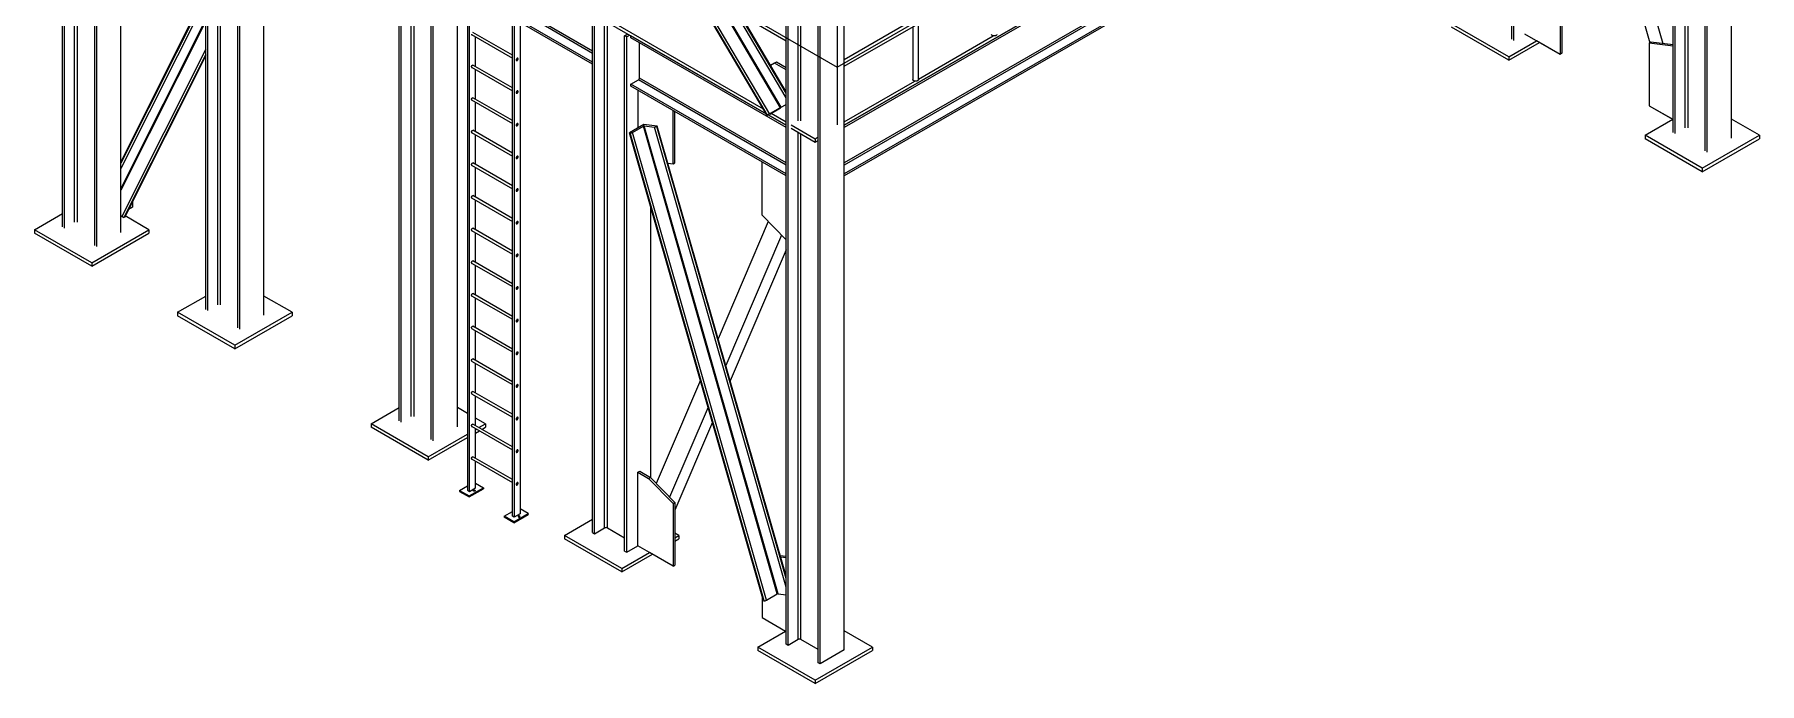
# Model space of a CAD drawing. Header units: inches. Extents: x -1490 to 2215, y -1057 to 1547.
# Drawn here: x -1372 to -860, y 918 to 1110 of the extents above; entities that cross this region are included whole.
import ezdxf

# ---------------------------------------------------------------- set-up
doc = ezdxf.new("R2010")
doc.units = ezdxf.units.IN
doc.header["$MEASUREMENT"] = 0

msp = doc.modelspace()

# ---------------------------------------------------------------- linework, layer by layer
at = {"color": 7, "linetype": 'Continuous', "lineweight": 25}
for p, q in [((-868.55, 1079.55), (-868.55, 1356.28)), ((-876.31, 1075.76), (-876.31, 1352.5)), ((-875.71, 1075.41), (-875.71, 1352.15)), ((-1363.39, 1053.24), (-1363.39, 1329.97)), ((-1362.78, 1052.89), (-1362.78, 1329.63)), ((-1353.87, 1047.75), (-1353.87, 1324.48)), ((-1353.27, 1047.4), (-1353.27, 1324.13)), ((-1263.6, 995.63), (-1263.6, 1272.37)), ((-1262.99, 995.28), (-1262.99, 1272.02)), ((-1254.08, 990.14), (-1254.08, 1266.87)), ((-1253.48, 989.79), (-1253.48, 1266.53)), ((-1359.81, 1054.61), (-1359.81, 1253.29)), ((-1154.45, 1086.28), (-1252.71, 1253.23)), ((-1154.32, 1086.36), (-1252.59, 1253.3)), ((-1153.72, 1086.71), (-1251.99, 1253.66)), ((-1150.5, 1088.57), (-1248.76, 1255.52)), ((-1150.27, 1088.71), (-1248.54, 1255.65)), ((-1148.87, 1091.52), (-1246.29, 1257.03)), ((-1148.87, 1092.89), (-1245.39, 1256.86)), ((-1148.87, 1093.3), (-1245.03, 1256.66)), ((-1358.96, 1054.61), (-1358.96, 1252.8)), ((-1346.11, 1051.53), (-1346.11, 1230.4)), ((-1320.96, 1028.75), (-1320.96, 1229.83)), ((-1320.36, 1028.4), (-1320.36, 1229.48)), ((-1317.38, 1030.12), (-1317.38, 1228.8)), ((-1316.53, 1030.12), (-1316.53, 1228.31)), ((-1131.59, 1083.37), (-876.31, 1230.74)), ((-876.31, 1230.74), (-1131.59, 1083.37)), ((-876.31, 1230.13), (-1131.59, 1082.76)), ((-1311.45, 1023.26), (-1311.45, 1224.34)), ((-1310.84, 1022.91), (-1310.84, 1223.99)), ((-877.56, 1218.89), (-1131.59, 1072.24)), ((-877.28, 1218.4), (-1131.59, 1071.59)), ((-876.31, 1216.37), (-1131.59, 1069)), ((-876.31, 1215.75), (-1131.59, 1068.39)), ((-882.25, 1082.62), (-882.25, 1212.33)), ((-881.4, 1082.62), (-881.4, 1212.82)), ((-1145.29, 1084.72), (-1145.29, 1207.51)), ((-1144.44, 1084.72), (-1144.44, 1207.51)), ((-885.83, 1081.26), (-885.83, 1210.26)), ((-885.22, 1080.91), (-885.22, 1210.61)), ((-1148.87, 929.4), (-1148.87, 1206.14)), ((-1148.27, 929.05), (-1148.27, 1205.79)), ((-1131.59, 927.7), (-1131.59, 1204.43)), ((-1139.36, 923.91), (-1139.36, 1200.64)), ((-1138.75, 923.56), (-1138.75, 1200.3)), ((-933.68, 1108.88), (-933.68, 1182.64)), ((-933.07, 1108.53), (-933.07, 1182.99)), ((-904.62, 1162.66), (-888.89, 1107.63)), ((-1303.68, 1027.04), (-1303.68, 1157.75)), ((-906.9, 1157.31), (-892.77, 1107.87)), ((-1260.02, 997), (-1260.02, 1147.53)), ((-1259.17, 997), (-1259.17, 1147.04)), ((-1225.6, 1128.68), (-1155.63, 1088.29)), ((-1225.6, 1127.66), (-1154.72, 1086.75)), ((-1320.96, 1122.77), (-1346.11, 1072.58)), ((-1320.96, 1122.31), (-1346.11, 1072.12)), ((-1320.96, 1120.76), (-1346.11, 1070.57)), ((-1246.32, 993.93), (-1246.32, 1124.64)), ((-1243.28, 1121.37), (-1243.28, 975.07)), ((-1242.75, 974.76), (-1242.75, 1121.07)), ((-919.33, 1123), (-919.33, 1104.42)), ((-919.33, 1123), (-919.33, 1104.42)), ((-918.8, 1123.3), (-918.8, 1104.73)), ((-918.8, 1123.3), (-918.8, 1104.73)), ((-1206.23, 1104.7), (-1226.84, 1116.6)), ((-1206.23, 1105.36), (-1226.62, 1117.12)), ((-1206.23, 962.52), (-1206.23, 1115.45)), ((-1205.63, 962.17), (-1205.63, 1115.1)), ((-1320.96, 1114.86), (-1346.11, 1064.66)), ((-1320.96, 1114.27), (-1346.11, 1064.08)), ((-1242.13, 1110.28), (-1230.02, 1103.29)), ((-1230.02, 1104.16), (-1241.75, 1110.93)), ((-1230.02, 967.41), (-1230.02, 1113.72)), ((-1229.49, 1113.41), (-1229.49, 967.11)), ((-1227.72, 1114.43), (-1227.72, 968.13)), ((-1206.23, 1101.5), (-1227.72, 1113.91)), ((-1206.23, 1102.11), (-1227.69, 1114.5)), ((-1202.65, 963.89), (-1202.65, 1114.42)), ((-1201.8, 963.89), (-1201.8, 1113.93)), ((-1196.72, 1109.96), (-1195.82, 1110.47)), ((-1196.12, 1109.61), (-1196.72, 1109.96)), ((-1196.72, 957.03), (-1196.72, 1109.96)), ((-1195.22, 1110.13), (-1196.12, 1109.61)), ((-1160.25, 1115.03), (-1148.87, 1108.46)), ((-1111.26, 1114.56), (-1131.59, 1102.82)), ((-1131.59, 1100.9), (-1110.43, 1113.12)), ((-1111.26, 1112.64), (-1111.26, 1096.93)), ((-1109.6, 1096.93), (-1109.6, 1113.6)), ((-934.55, 1103.72), (-951.52, 1113.52)), ((-934.55, 1102.7), (-951.52, 1112.5)), ((-926.33, 1108.47), (-929.76, 1110.44)), ((-919.33, 1104.42), (-929.76, 1110.44)), ((-1320.96, 1105.97), (-1345.83, 1056.33)), ((-1240.98, 1100.8), (-1240.98, 1109.62)), ((-1196.12, 956.68), (-1196.12, 1109.61)), ((-1194.86, 1109.31), (-1194.86, 1109.92)), ((-1154.72, 1086.75), (-1194.86, 1109.92)), ((-1148.87, 1082.76), (-1194.86, 1109.31)), ((-1192.34, 1097.33), (-1192.34, 1107.85)), ((-1109.6, 1097.09), (-1087.41, 1109.9)), ((-934.55, 1103.72), (-926.33, 1108.47)), ((-934.55, 1102.7), (-925.45, 1107.96)), ((-919.33, 1104.42), (-926.33, 1108.47)), ((-892.94, 1107.77), (-892.41, 1108.07)), ((-892.94, 1107.77), (-892.41, 1108.07)), ((-892.94, 1107.77), (-892.94, 1089.19)), ((-885.83, 1106.87), (-892.94, 1107.77)), ((-892.94, 1107.77), (-892.94, 1089.19)), ((-885.83, 1106.87), (-892.94, 1107.77)), ((-885.83, 1107.24), (-892.41, 1108.07)), ((-885.83, 1107.24), (-892.41, 1108.07)), ((-1320.96, 1104.41), (-1345.2, 1056.02)), ((-1320.96, 1104.09), (-1345.06, 1055.97)), ((-1242.13, 1100.6), (-1230.02, 1093.61)), ((-1230.02, 1094.47), (-1241.75, 1101.25)), ((-1240.98, 1091.12), (-1240.98, 1099.94)), ((-1228.87, 1102.63), (-1228.79, 1102.59)), ((-1228.42, 1103.24), (-1228.5, 1103.28)), ((-1152.27, 1101.8), (-1153.45, 1101.08)), ((-1151.74, 1102.11), (-1152.27, 1101.8)), ((-1148.87, 1099.84), (-1152.27, 1101.8)), ((-1148.87, 1100.45), (-1151.74, 1102.11)), ((-934.55, 1103.72), (-934.55, 1102.7)), ((-918.8, 1104.73), (-919.33, 1104.42)), ((-918.8, 1104.73), (-919.33, 1104.42)), ((-1194.86, 1095.55), (-1192.62, 1096.84)), ((-1194.86, 1094.94), (-1194.86, 1095.55)), ((-1148.87, 1069), (-1194.86, 1095.55)), ((-1148.87, 1068.39), (-1194.86, 1094.94)), ((-1148.87, 1071.59), (-1192.62, 1096.84)), ((-1148.87, 1072.24), (-1192.34, 1097.33)), ((-1131.59, 1084.39), (-1110.66, 1096.47)), ((-1242.13, 1090.91), (-1230.02, 1083.92)), ((-1230.02, 1084.79), (-1241.75, 1091.56)), ((-1240.98, 1081.43), (-1240.98, 1090.25)), ((-1228.87, 1092.95), (-1228.79, 1092.9)), ((-1228.42, 1093.55), (-1228.5, 1093.59)), ((-1192.8, 1093.75), (-1192.8, 1082.55)), ((-1150.27, 1088.71), (-1148.87, 1089.56)), ((-1148.87, 1089.54), (-1150.2, 1088.73)), ((-1182.37, 1071.94), (-1182.37, 1087.72)), ((-1181.84, 1072.25), (-1181.84, 1087.42)), ((-1150.2, 1088.73), (-1154.45, 1086.28)), ((-1154.45, 1086.28), (-1154.32, 1086.36)), ((-1154.18, 1086.43), (-1148.87, 1083.37)), ((-1148.87, 1083.37), (-1154.18, 1086.43)), ((-1153.72, 1086.71), (-1150.5, 1088.57)), ((-1153.3, 1086.94), (-1148.87, 1084.39)), ((-894.16, 1080.4), (-885.94, 1085.15)), ((-892.94, 1089.19), (-885.94, 1085.15)), ((-892.94, 1089.19), (-885.83, 1085.08)), ((-885.94, 1085.15), (-885.83, 1085.08)), ((-860.22, 1080.4), (-868.55, 1085.21)), ((-1242.13, 1081.23), (-1230.02, 1074.24)), ((-1230.02, 1075.1), (-1241.75, 1081.88)), ((-1240.98, 1071.74), (-1240.98, 1080.56)), ((-1228.87, 1083.26), (-1228.79, 1083.21)), ((-1228.42, 1083.86), (-1228.5, 1083.91)), ((-1191, 1083.59), (-1195.24, 1081.14)), ((-1155.54, 942.29), (-1195.24, 1081.14)), ((-1195.24, 1081.14), (-1195.08, 1081.12)), ((-1155.38, 942.27), (-1195.08, 1081.12)), ((-1194.4, 1081.28), (-1191.17, 1083.15)), ((-1154.69, 942.44), (-1194.4, 1081.28)), ((-1151.47, 944.3), (-1191.17, 1083.15)), ((-1187.06, 1083.11), (-1191, 1083.59)), ((-1151.21, 944.36), (-1190.92, 1083.21)), ((-1190.92, 1083.21), (-1187.92, 1082.85)), ((-1148.87, 946.31), (-1187.92, 1082.85)), ((-1187.23, 1083.01), (-1187.06, 1083.11)), ((-1148.87, 948.86), (-1187.23, 1083.01)), ((-1148.87, 949.58), (-1187.06, 1083.11)), ((-1147.37, 1083.52), (-1140.23, 1079.4)), ((-1147.37, 1082.5), (-1140.23, 1078.38)), ((-1145.29, 930.77), (-1145.29, 1081.3)), ((-1144.44, 930.77), (-1144.44, 1080.81)), ((-1140.23, 1079.4), (-1139.36, 1079.91)), ((-1140.23, 1079.4), (-1140.23, 1078.38)), ((-894.16, 1080.4), (-894.16, 1079.38)), ((-877.19, 1070.61), (-894.16, 1080.4)), ((-877.19, 1069.58), (-894.16, 1079.38)), ((-877.19, 1070.61), (-860.22, 1080.4)), ((-877.19, 1069.58), (-860.22, 1079.38)), ((-860.22, 1080.4), (-860.22, 1079.38)), ((-1228.42, 1074.18), (-1228.5, 1074.22)), ((-1140.23, 1078.38), (-1139.36, 1078.89)), ((-1242.13, 1071.54), (-1230.02, 1064.55)), ((-1230.02, 1065.42), (-1241.75, 1072.19)), ((-1240.98, 1062.06), (-1240.98, 1070.88)), ((-1228.87, 1073.57), (-1228.79, 1073.53)), ((-1183.92, 1072.14), (-1182.37, 1071.94)), ((-1182.37, 1071.94), (-1181.84, 1072.25)), ((-1155.99, 1056.71), (-1155.99, 1072.49)), ((-877.19, 1070.61), (-877.19, 1069.58)), ((-1228.42, 1064.49), (-1228.5, 1064.54)), ((-1342.63, 1059.07), (-1343.87, 1058.36)), ((-1342.63, 1060.83), (-1342.63, 1059.07)), ((-1242.13, 1061.86), (-1230.02, 1054.87)), ((-1230.02, 1055.73), (-1241.75, 1062.51)), ((-1240.98, 1052.37), (-1240.98, 1061.19)), ((-1228.87, 1063.89), (-1228.79, 1063.84)), ((-1188.95, 978.77), (-1188.95, 1059.14)), ((-1371.72, 1052.39), (-1363.39, 1057.2)), ((-1345.83, 1056.33), (-1346.11, 1056.49)), ((-1345.06, 1055.97), (-1345.2, 1056.02)), ((-1337.78, 1052.39), (-1344.82, 1056.46)), ((-1228.87, 1054.2), (-1228.79, 1054.16)), ((-1228.42, 1054.81), (-1228.5, 1054.85)), ((-1154.16, 1054.83), (-1169.02, 1020.03)), ((-1148.87, 1049.4), (-1155.99, 1056.71)), ((-1371.72, 1052.39), (-1371.72, 1051.37)), ((-1354.75, 1042.59), (-1371.72, 1052.39)), ((-1354.75, 1041.57), (-1371.72, 1051.37)), ((-1354.75, 1042.59), (-1337.78, 1052.39)), ((-1354.75, 1041.57), (-1337.78, 1051.37)), ((-1337.78, 1052.39), (-1337.78, 1051.37)), ((-1242.13, 1052.17), (-1230.02, 1045.18)), ((-1230.02, 1046.05), (-1241.75, 1052.82)), ((-1240.98, 1042.69), (-1240.98, 1051.51)), ((-1150.21, 1050.77), (-1166.74, 1012.05)), ((-1228.87, 1044.52), (-1228.79, 1044.47)), ((-1228.42, 1045.12), (-1228.5, 1045.17)), ((-1148.87, 1046.41), (-1165.45, 1007.57)), ((-1354.75, 1042.59), (-1354.75, 1041.57)), ((-1242.13, 1042.49), (-1230.02, 1035.49)), ((-1230.02, 1036.36), (-1241.75, 1043.13)), ((-1240.98, 1033), (-1240.98, 1041.82)), ((-1230.02, 1026.67), (-1241.75, 1033.45)), ((-1228.87, 1034.83), (-1228.79, 1034.79)), ((-1228.42, 1035.44), (-1228.5, 1035.48)), ((-1329.29, 1027.89), (-1320.96, 1032.7)), ((-1295.35, 1027.89), (-1303.68, 1032.7)), ((-1242.13, 1032.8), (-1230.02, 1025.81)), ((-1240.98, 1023.32), (-1240.98, 1032.14)), ((-1329.29, 1027.89), (-1329.29, 1026.87)), ((-1312.32, 1018.1), (-1329.29, 1027.89)), ((-1312.32, 1017.08), (-1329.29, 1026.87)), ((-1312.32, 1018.1), (-1295.35, 1027.89)), ((-1312.32, 1017.08), (-1295.35, 1026.87)), ((-1295.35, 1027.89), (-1295.35, 1026.87)), ((-1242.13, 1023.11), (-1230.02, 1016.12)), ((-1230.02, 1016.99), (-1241.75, 1023.76)), ((-1228.87, 1025.15), (-1228.79, 1025.1)), ((-1228.42, 1025.75), (-1228.5, 1025.8)), ((-1312.32, 1018.1), (-1312.32, 1017.08)), ((-1240.98, 1013.63), (-1240.98, 1022.45)), ((-1242.13, 1013.43), (-1230.02, 1006.44)), ((-1230.02, 1007.3), (-1241.75, 1014.08)), ((-1228.87, 1015.46), (-1228.79, 1015.42)), ((-1228.42, 1016.06), (-1228.5, 1016.11)), ((-1240.98, 1003.95), (-1240.98, 1012.76)), ((-1174.26, 1007.75), (-1187.34, 977.11)), ((-1242.13, 1003.74), (-1230.02, 996.75)), ((-1230.02, 997.62), (-1241.75, 1004.39)), ((-1240.98, 994.26), (-1240.98, 1003.08)), ((-1228.87, 1005.77), (-1228.79, 1005.73)), ((-1228.42, 1006.38), (-1228.5, 1006.42)), ((-1271.93, 994.78), (-1263.6, 999.59)), ((-1243.28, 997.83), (-1246.32, 999.59)), ((-1171.98, 999.77), (-1183.39, 973.04)), ((-1271.93, 994.78), (-1271.93, 993.76)), ((-1254.96, 984.98), (-1271.93, 994.78)), ((-1254.96, 983.96), (-1271.93, 993.76)), ((-1242.13, 994.06), (-1230.02, 987.07)), ((-1230.02, 987.93), (-1241.75, 994.71)), ((-1237.99, 994.78), (-1240.98, 996.51)), ((-1240.98, 984.57), (-1240.98, 993.39)), ((-1240.98, 993.05), (-1240.68, 993.22)), ((-1240.98, 992.03), (-1239.8, 992.71)), ((-1239.93, 993.66), (-1237.99, 994.78)), ((-1239.05, 993.15), (-1237.99, 993.76)), ((-1237.99, 994.78), (-1237.99, 993.76)), ((-1228.87, 996.09), (-1228.79, 996.04)), ((-1228.42, 996.69), (-1228.5, 996.74)), ((-1170.69, 995.29), (-1181.84, 969.18)), ((-1254.96, 984.98), (-1243.28, 991.73)), ((-1254.96, 983.96), (-1243.28, 990.7)), ((-1254.96, 984.98), (-1254.96, 983.96)), ((-1242.13, 984.37), (-1230.02, 977.38)), ((-1230.02, 978.25), (-1241.75, 985.02)), ((-1240.98, 975.78), (-1240.98, 983.71)), ((-1228.87, 986.4), (-1228.79, 986.36)), ((-1228.42, 987.01), (-1228.5, 987.05)), ((-1240.98, 977.21), (-1238.59, 975.83)), ((-1228.42, 977.32), (-1228.5, 977.37)), ((-1192.8, 980.43), (-1192.27, 980.74)), ((-1192.8, 958.59), (-1192.8, 980.43)), ((-1192.8, 980.43), (-1189.62, 978.6)), ((-1192.27, 980.74), (-1189.09, 978.9)), ((-1189.62, 978.6), (-1189.09, 978.9)), ((-1189.62, 978.6), (-1182.37, 971.15)), ((-1189.09, 978.9), (-1181.84, 971.45)), ((-1245.66, 975.02), (-1243.28, 976.39)), ((-1245.66, 975.02), (-1245.66, 974.71)), ((-1245.66, 975.02), (-1242.84, 973.38)), ((-1245.66, 974.71), (-1242.84, 973.08)), ((-1243.28, 975.07), (-1242.75, 974.76)), ((-1242.84, 973.38), (-1238.59, 975.83)), ((-1242.84, 973.08), (-1238.59, 975.53)), ((-1242.84, 973.38), (-1242.84, 973.08)), ((-1242.75, 974.76), (-1240.98, 975.78)), ((-1238.59, 975.83), (-1238.59, 975.53)), ((-1228.87, 976.72), (-1228.79, 976.67)), ((-1232.41, 967.36), (-1230.02, 968.74)), ((-1229.58, 965.73), (-1232.41, 967.36)), ((-1232.41, 967.36), (-1232.41, 967.06)), ((-1229.58, 965.42), (-1232.41, 967.06)), ((-1229.49, 967.11), (-1230.02, 967.41)), ((-1229.58, 965.73), (-1225.33, 968.18)), ((-1229.58, 965.42), (-1225.33, 967.87)), ((-1227.72, 968.13), (-1229.49, 967.11)), ((-1225.33, 968.18), (-1227.72, 969.56)), ((-1225.33, 968.18), (-1225.33, 967.87)), ((-1182.37, 971.15), (-1181.84, 971.45)), ((-1182.37, 971.15), (-1182.37, 952.57)), ((-1181.84, 971.45), (-1181.84, 952.88)), ((-1229.58, 965.73), (-1229.58, 965.42)), ((-1214.56, 961.67), (-1206.23, 966.47)), ((-1214.56, 961.67), (-1214.56, 960.64)), ((-1197.59, 951.87), (-1214.56, 961.67)), ((-1206.23, 962.52), (-1205.63, 962.17)), ((-1205.63, 962.17), (-1202.65, 963.89)), ((-1201.8, 963.89), (-1196.72, 960.95)), ((-1180.62, 961.67), (-1181.84, 962.37)), ((-1181.84, 960.96), (-1180.62, 961.67)), ((-1180.62, 961.67), (-1180.62, 960.64)), ((-1197.59, 950.85), (-1214.56, 960.64)), ((-1197.59, 951.87), (-1189.37, 956.61)), ((-1196.72, 957.03), (-1196.12, 956.68)), ((-1196.12, 956.68), (-1192.8, 958.59)), ((-1189.37, 956.61), (-1192.8, 958.59)), ((-1182.37, 952.57), (-1189.37, 956.61)), ((-1181.84, 959.94), (-1180.62, 960.64)), ((-1197.59, 950.85), (-1188.49, 956.1)), ((-1197.59, 951.87), (-1197.59, 950.85)), ((-1182.37, 952.57), (-1181.84, 952.88)), ((-1148.87, 955.39), (-1150.6, 955.61)), ((-1148.87, 955.01), (-1150.49, 955.22)), ((-1155.99, 943.85), (-1155.99, 937.34)), ((-1155.54, 942.29), (-1155.38, 942.27)), ((-1154.69, 942.44), (-1151.47, 944.3)), ((-1151.21, 944.36), (-1148.87, 944.08)), ((-1155.99, 937.34), (-1148.98, 933.3)), ((-1157.2, 928.55), (-1148.98, 933.3)), ((-1148.98, 933.3), (-1148.87, 933.23)), ((-1123.26, 928.55), (-1131.59, 933.36)), ((-1157.2, 928.55), (-1157.2, 927.53)), ((-1140.23, 918.75), (-1157.2, 928.55)), ((-1140.23, 917.73), (-1157.2, 927.53)), ((-1148.27, 929.05), (-1148.87, 929.4)), ((-1145.29, 930.77), (-1148.27, 929.05)), ((-1139.36, 927.84), (-1144.44, 930.77)), ((-1140.23, 918.75), (-1123.26, 928.55)), ((-1140.23, 917.73), (-1123.26, 927.53)), ((-1131.59, 927.7), (-1138.75, 923.56)), ((-1123.26, 928.55), (-1123.26, 927.53)), ((-1138.75, 923.56), (-1139.36, 923.91)), ((-1140.23, 918.75), (-1140.23, 917.73))]:
    msp.add_line(p, q, dxfattribs=at)
at = {"color": 7, "linetype": 'Continuous'}
for p, q in [((-1133.68, 1100.65), (-877.8, 1248.37)), ((-1213.39, 1146.67), (-1133.68, 1100.65)), ((-1133.68, 1117.8), (-1133.68, 1083.51))]:
    msp.add_line(p, q, dxfattribs=at)
at = {"color": 7, "linetype": 'Continuous', "lineweight": 25, "flags": 128}
for points in [[(-1086.34, 1110.36), (-1086.35, 1110.29), (-1086.37, 1110.23), (-1086.41, 1110.17), (-1086.45, 1110.12), (-1086.51, 1110.07), (-1086.59, 1110.02), (-1086.67, 1109.98), (-1086.76, 1109.94), (-1086.85, 1109.91), (-1086.96, 1109.89), (-1087.06, 1109.88), (-1087.17, 1109.88), (-1087.28, 1109.88), (-1087.39, 1109.89), (-1087.49, 1109.91), (-1087.59, 1109.94), (-1087.68, 1109.98), (-1087.76, 1110.02), (-1087.83, 1110.07), (-1087.89, 1110.12), (-1087.94, 1110.17), (-1087.97, 1110.23), (-1088, 1110.29), (-1088, 1110.36)], [(-1242.15, 1100.71), (-1242.15, 1100.78), (-1242.13, 1100.84), (-1242.11, 1100.91), (-1242.08, 1100.98), (-1242.04, 1101.04), (-1241.99, 1101.1), (-1241.94, 1101.15), (-1241.89, 1101.19), (-1241.84, 1101.22), (-1241.78, 1101.24), (-1241.74, 1101.25), (-1241.69, 1101.24), (-1241.65, 1101.22), (-1241.62, 1101.19), (-1241.6, 1101.16)], [(-1228.32, 1103.08), (-1228.32, 1103.13), (-1228.34, 1103.19), (-1228.36, 1103.23), (-1228.39, 1103.26), (-1228.43, 1103.28), (-1228.48, 1103.28), (-1228.53, 1103.28), (-1228.58, 1103.26), (-1228.63, 1103.23), (-1228.68, 1103.18), (-1228.73, 1103.13), (-1228.78, 1103.08), (-1228.82, 1103.01), (-1228.85, 1102.94), (-1228.87, 1102.88), (-1228.89, 1102.81), (-1228.89, 1102.74), (-1228.89, 1102.69), (-1228.87, 1102.64), (-1228.85, 1102.6), (-1228.82, 1102.56), (-1228.78, 1102.55), (-1228.73, 1102.54), (-1228.68, 1102.55), (-1228.63, 1102.57), (-1228.58, 1102.6), (-1228.53, 1102.64), (-1228.48, 1102.69), (-1228.43, 1102.75), (-1228.39, 1102.81), (-1228.36, 1102.88), (-1228.34, 1102.95), (-1228.32, 1103.01), (-1228.32, 1103.08)], [(-1228.34, 1103.06), (-1228.35, 1103.12), (-1228.36, 1103.17), (-1228.38, 1103.21), (-1228.42, 1103.24), (-1228.46, 1103.25), (-1228.5, 1103.25), (-1228.55, 1103.24), (-1228.61, 1103.22), (-1228.66, 1103.18), (-1228.71, 1103.13), (-1228.75, 1103.08), (-1228.79, 1103.02), (-1228.83, 1102.95), (-1228.85, 1102.89), (-1228.87, 1102.82), (-1228.87, 1102.76), (-1228.87, 1102.7), (-1228.85, 1102.65), (-1228.83, 1102.61), (-1228.79, 1102.59), (-1228.75, 1102.57), (-1228.71, 1102.57), (-1228.66, 1102.58), (-1228.61, 1102.6), (-1228.55, 1102.64), (-1228.5, 1102.69), (-1228.46, 1102.74), (-1228.42, 1102.8), (-1228.38, 1102.87), (-1228.36, 1102.93), (-1228.35, 1103), (-1228.34, 1103.06)], [(-1109.6, 1096.93), (-1109.6, 1096.87), (-1109.63, 1096.81), (-1109.66, 1096.75), (-1109.71, 1096.69), (-1109.77, 1096.64), (-1109.84, 1096.59), (-1109.92, 1096.55), (-1110.01, 1096.52), (-1110.11, 1096.49), (-1110.21, 1096.47), (-1110.32, 1096.46), (-1110.43, 1096.45), (-1110.54, 1096.46), (-1110.64, 1096.47), (-1110.75, 1096.49), (-1110.84, 1096.52), (-1110.93, 1096.55), (-1111.01, 1096.59), (-1111.09, 1096.64), (-1111.15, 1096.69), (-1111.19, 1096.75), (-1111.23, 1096.81), (-1111.25, 1096.87), (-1111.26, 1096.93)], [(-1242.15, 1091.03), (-1242.15, 1091.09), (-1242.13, 1091.16), (-1242.11, 1091.23), (-1242.08, 1091.29), (-1242.04, 1091.36), (-1241.99, 1091.42), (-1241.94, 1091.47), (-1241.89, 1091.51), (-1241.84, 1091.54), (-1241.78, 1091.56), (-1241.74, 1091.56), (-1241.69, 1091.56), (-1241.65, 1091.54), (-1241.62, 1091.51), (-1241.6, 1091.47)], [(-1228.32, 1093.39), (-1228.32, 1093.45), (-1228.34, 1093.5), (-1228.36, 1093.54), (-1228.39, 1093.57), (-1228.43, 1093.59), (-1228.48, 1093.6), (-1228.53, 1093.59), (-1228.58, 1093.57), (-1228.63, 1093.54), (-1228.68, 1093.5), (-1228.73, 1093.45), (-1228.78, 1093.39), (-1228.82, 1093.33), (-1228.85, 1093.26), (-1228.87, 1093.19), (-1228.89, 1093.12), (-1228.89, 1093.06), (-1228.89, 1093), (-1228.87, 1092.95), (-1228.85, 1092.91), (-1228.82, 1092.88), (-1228.78, 1092.86), (-1228.73, 1092.85), (-1228.68, 1092.86), (-1228.63, 1092.88), (-1228.58, 1092.91), (-1228.53, 1092.95), (-1228.48, 1093), (-1228.43, 1093.06), (-1228.39, 1093.12), (-1228.36, 1093.19), (-1228.34, 1093.26), (-1228.32, 1093.33), (-1228.32, 1093.39)], [(-1228.34, 1093.38), (-1228.35, 1093.43), (-1228.36, 1093.48), (-1228.38, 1093.52), (-1228.42, 1093.55), (-1228.46, 1093.56), (-1228.5, 1093.57), (-1228.55, 1093.56), (-1228.61, 1093.53), (-1228.66, 1093.5), (-1228.71, 1093.45), (-1228.75, 1093.39), (-1228.79, 1093.33), (-1228.83, 1093.27), (-1228.85, 1093.2), (-1228.87, 1093.13), (-1228.87, 1093.07), (-1228.87, 1093.02), (-1228.85, 1092.97), (-1228.83, 1092.93), (-1228.79, 1092.9), (-1228.75, 1092.89), (-1228.71, 1092.88), (-1228.66, 1092.89), (-1228.61, 1092.92), (-1228.55, 1092.95), (-1228.5, 1093), (-1228.46, 1093.06), (-1228.42, 1093.12), (-1228.38, 1093.18), (-1228.36, 1093.25), (-1228.35, 1093.32), (-1228.34, 1093.38)], [(-1242.15, 1081.34), (-1242.15, 1081.41), (-1242.13, 1081.47), (-1242.11, 1081.54), (-1242.08, 1081.61), (-1242.04, 1081.67), (-1241.99, 1081.73), (-1241.94, 1081.78), (-1241.89, 1081.82), (-1241.84, 1081.85), (-1241.78, 1081.87), (-1241.74, 1081.88), (-1241.69, 1081.87), (-1241.65, 1081.85), (-1241.62, 1081.82), (-1241.6, 1081.79)], [(-1228.32, 1083.71), (-1228.32, 1083.76), (-1228.34, 1083.81), (-1228.36, 1083.85), (-1228.39, 1083.89), (-1228.43, 1083.9), (-1228.48, 1083.91), (-1228.53, 1083.9), (-1228.58, 1083.88), (-1228.63, 1083.85), (-1228.68, 1083.81), (-1228.73, 1083.76), (-1228.78, 1083.7), (-1228.82, 1083.64), (-1228.85, 1083.57), (-1228.87, 1083.5), (-1228.89, 1083.44), (-1228.89, 1083.37), (-1228.89, 1083.32), (-1228.87, 1083.26), (-1228.85, 1083.22), (-1228.82, 1083.19), (-1228.78, 1083.17), (-1228.73, 1083.17), (-1228.68, 1083.17), (-1228.63, 1083.19), (-1228.58, 1083.22), (-1228.53, 1083.27), (-1228.48, 1083.32), (-1228.43, 1083.37), (-1228.39, 1083.44), (-1228.36, 1083.51), (-1228.34, 1083.57), (-1228.32, 1083.64), (-1228.32, 1083.71)], [(-1228.34, 1083.69), (-1228.35, 1083.75), (-1228.36, 1083.8), (-1228.38, 1083.84), (-1228.42, 1083.86), (-1228.46, 1083.88), (-1228.5, 1083.88), (-1228.55, 1083.87), (-1228.61, 1083.85), (-1228.66, 1083.81), (-1228.71, 1083.76), (-1228.75, 1083.71), (-1228.79, 1083.65), (-1228.83, 1083.58), (-1228.85, 1083.52), (-1228.87, 1083.45), (-1228.87, 1083.39), (-1228.87, 1083.33), (-1228.85, 1083.28), (-1228.83, 1083.24), (-1228.79, 1083.21), (-1228.75, 1083.2), (-1228.71, 1083.2), (-1228.66, 1083.21), (-1228.61, 1083.23), (-1228.55, 1083.27), (-1228.5, 1083.32), (-1228.46, 1083.37), (-1228.42, 1083.43), (-1228.38, 1083.5), (-1228.36, 1083.56), (-1228.35, 1083.63), (-1228.34, 1083.69)], [(-1228.32, 1074.02), (-1228.32, 1074.08), (-1228.34, 1074.13), (-1228.36, 1074.17), (-1228.39, 1074.2), (-1228.43, 1074.22), (-1228.48, 1074.22), (-1228.53, 1074.22), (-1228.58, 1074.2), (-1228.63, 1074.17), (-1228.68, 1074.13), (-1228.73, 1074.08), (-1228.78, 1074.02), (-1228.82, 1073.95), (-1228.85, 1073.89), (-1228.87, 1073.82), (-1228.89, 1073.75), (-1228.89, 1073.69), (-1228.89, 1073.63), (-1228.87, 1073.58), (-1228.85, 1073.54), (-1228.82, 1073.51), (-1228.78, 1073.49), (-1228.73, 1073.48), (-1228.68, 1073.49), (-1228.63, 1073.51), (-1228.58, 1073.54), (-1228.53, 1073.58), (-1228.48, 1073.63), (-1228.43, 1073.69), (-1228.39, 1073.75), (-1228.36, 1073.82), (-1228.34, 1073.89), (-1228.32, 1073.96), (-1228.32, 1074.02)], [(-1228.34, 1074.01), (-1228.35, 1074.06), (-1228.36, 1074.11), (-1228.38, 1074.15), (-1228.42, 1074.18), (-1228.46, 1074.19), (-1228.5, 1074.2), (-1228.55, 1074.18), (-1228.61, 1074.16), (-1228.66, 1074.12), (-1228.71, 1074.08), (-1228.75, 1074.02), (-1228.79, 1073.96), (-1228.83, 1073.9), (-1228.85, 1073.83), (-1228.87, 1073.76), (-1228.87, 1073.7), (-1228.87, 1073.64), (-1228.85, 1073.6), (-1228.83, 1073.56), (-1228.79, 1073.53), (-1228.75, 1073.51), (-1228.71, 1073.51), (-1228.66, 1073.52), (-1228.61, 1073.55), (-1228.55, 1073.58), (-1228.5, 1073.63), (-1228.46, 1073.68), (-1228.42, 1073.75), (-1228.38, 1073.81), (-1228.36, 1073.88), (-1228.35, 1073.94), (-1228.34, 1074.01)], [(-1242.15, 1071.66), (-1242.15, 1071.72), (-1242.13, 1071.79), (-1242.11, 1071.86), (-1242.08, 1071.92), (-1242.04, 1071.99), (-1241.99, 1072.04), (-1241.94, 1072.1), (-1241.89, 1072.14), (-1241.84, 1072.17), (-1241.78, 1072.19), (-1241.74, 1072.19), (-1241.69, 1072.19), (-1241.65, 1072.17), (-1241.62, 1072.14), (-1241.6, 1072.1)], [(-1228.32, 1064.33), (-1228.32, 1064.39), (-1228.34, 1064.44), (-1228.36, 1064.48), (-1228.39, 1064.51), (-1228.43, 1064.53), (-1228.48, 1064.54), (-1228.53, 1064.53), (-1228.58, 1064.51), (-1228.63, 1064.48), (-1228.68, 1064.44), (-1228.73, 1064.39), (-1228.78, 1064.33), (-1228.82, 1064.27), (-1228.85, 1064.2), (-1228.87, 1064.13), (-1228.89, 1064.07), (-1228.89, 1064), (-1228.89, 1063.94), (-1228.87, 1063.89), (-1228.85, 1063.85), (-1228.82, 1063.82), (-1228.78, 1063.8), (-1228.73, 1063.8), (-1228.68, 1063.8), (-1228.63, 1063.82), (-1228.58, 1063.85), (-1228.53, 1063.89), (-1228.48, 1063.95), (-1228.43, 1064), (-1228.39, 1064.07), (-1228.36, 1064.13), (-1228.34, 1064.2), (-1228.32, 1064.27), (-1228.32, 1064.33)], [(-1228.34, 1064.32), (-1228.35, 1064.38), (-1228.36, 1064.43), (-1228.38, 1064.47), (-1228.42, 1064.49), (-1228.46, 1064.51), (-1228.5, 1064.51), (-1228.55, 1064.5), (-1228.61, 1064.47), (-1228.66, 1064.44), (-1228.71, 1064.39), (-1228.75, 1064.34), (-1228.79, 1064.28), (-1228.83, 1064.21), (-1228.85, 1064.14), (-1228.87, 1064.08), (-1228.87, 1064.01), (-1228.87, 1063.96), (-1228.85, 1063.91), (-1228.83, 1063.87), (-1228.79, 1063.84), (-1228.75, 1063.83), (-1228.71, 1063.83), (-1228.66, 1063.84), (-1228.61, 1063.86), (-1228.55, 1063.9), (-1228.5, 1063.94), (-1228.46, 1064), (-1228.42, 1064.06), (-1228.38, 1064.13), (-1228.36, 1064.19), (-1228.35, 1064.26), (-1228.34, 1064.32)], [(-1242.15, 1061.97), (-1242.15, 1062.03), (-1242.13, 1062.1), (-1242.11, 1062.17), (-1242.08, 1062.24), (-1242.04, 1062.3), (-1241.99, 1062.36), (-1241.94, 1062.41), (-1241.89, 1062.45), (-1241.84, 1062.48), (-1241.78, 1062.5), (-1241.74, 1062.51), (-1241.69, 1062.5), (-1241.65, 1062.48), (-1241.62, 1062.45), (-1241.6, 1062.42)], [(-1228.32, 1054.65), (-1228.32, 1054.71), (-1228.34, 1054.76), (-1228.36, 1054.8), (-1228.39, 1054.83), (-1228.43, 1054.85), (-1228.48, 1054.85), (-1228.53, 1054.85), (-1228.58, 1054.83), (-1228.63, 1054.8), (-1228.68, 1054.76), (-1228.73, 1054.71), (-1228.78, 1054.65), (-1228.82, 1054.58), (-1228.85, 1054.52), (-1228.87, 1054.45), (-1228.89, 1054.38), (-1228.89, 1054.32), (-1228.89, 1054.26), (-1228.87, 1054.21), (-1228.85, 1054.17), (-1228.82, 1054.14), (-1228.78, 1054.12), (-1228.73, 1054.11), (-1228.68, 1054.12), (-1228.63, 1054.14), (-1228.58, 1054.17), (-1228.53, 1054.21), (-1228.48, 1054.26), (-1228.43, 1054.32), (-1228.39, 1054.38), (-1228.36, 1054.45), (-1228.34, 1054.52), (-1228.32, 1054.58), (-1228.32, 1054.65)], [(-1228.34, 1054.64), (-1228.35, 1054.69), (-1228.36, 1054.74), (-1228.38, 1054.78), (-1228.42, 1054.81), (-1228.46, 1054.82), (-1228.5, 1054.82), (-1228.55, 1054.81), (-1228.61, 1054.79), (-1228.66, 1054.75), (-1228.71, 1054.71), (-1228.75, 1054.65), (-1228.79, 1054.59), (-1228.83, 1054.53), (-1228.85, 1054.46), (-1228.87, 1054.39), (-1228.87, 1054.33), (-1228.87, 1054.27), (-1228.85, 1054.22), (-1228.83, 1054.18), (-1228.79, 1054.16), (-1228.75, 1054.14), (-1228.71, 1054.14), (-1228.66, 1054.15), (-1228.61, 1054.18), (-1228.55, 1054.21), (-1228.5, 1054.26), (-1228.46, 1054.31), (-1228.42, 1054.37), (-1228.38, 1054.44), (-1228.36, 1054.51), (-1228.35, 1054.57), (-1228.34, 1054.64)], [(-1242.15, 1052.28), (-1242.15, 1052.35), (-1242.13, 1052.42), (-1242.11, 1052.48), (-1242.08, 1052.55), (-1242.04, 1052.62), (-1241.99, 1052.67), (-1241.94, 1052.72), (-1241.89, 1052.77), (-1241.84, 1052.8), (-1241.78, 1052.82), (-1241.74, 1052.82), (-1241.69, 1052.82), (-1241.65, 1052.8), (-1241.62, 1052.77), (-1241.6, 1052.73)], [(-1228.32, 1044.96), (-1228.32, 1045.02), (-1228.34, 1045.07), (-1228.36, 1045.11), (-1228.39, 1045.14), (-1228.43, 1045.16), (-1228.48, 1045.17), (-1228.53, 1045.16), (-1228.58, 1045.14), (-1228.63, 1045.11), (-1228.68, 1045.07), (-1228.73, 1045.02), (-1228.78, 1044.96), (-1228.82, 1044.9), (-1228.85, 1044.83), (-1228.87, 1044.76), (-1228.89, 1044.69), (-1228.89, 1044.63), (-1228.89, 1044.57), (-1228.87, 1044.52), (-1228.85, 1044.48), (-1228.82, 1044.45), (-1228.78, 1044.43), (-1228.73, 1044.43), (-1228.68, 1044.43), (-1228.63, 1044.45), (-1228.58, 1044.48), (-1228.53, 1044.52), (-1228.48, 1044.57), (-1228.43, 1044.63), (-1228.39, 1044.7), (-1228.36, 1044.76), (-1228.34, 1044.83), (-1228.32, 1044.9), (-1228.32, 1044.96)], [(-1228.34, 1044.95), (-1228.35, 1045.01), (-1228.36, 1045.06), (-1228.38, 1045.09), (-1228.42, 1045.12), (-1228.46, 1045.14), (-1228.5, 1045.14), (-1228.55, 1045.13), (-1228.61, 1045.1), (-1228.66, 1045.07), (-1228.71, 1045.02), (-1228.75, 1044.97), (-1228.79, 1044.91), (-1228.83, 1044.84), (-1228.85, 1044.77), (-1228.87, 1044.71), (-1228.87, 1044.64), (-1228.87, 1044.59), (-1228.85, 1044.54), (-1228.83, 1044.5), (-1228.79, 1044.47), (-1228.75, 1044.46), (-1228.71, 1044.46), (-1228.66, 1044.47), (-1228.61, 1044.49), (-1228.55, 1044.53), (-1228.5, 1044.57), (-1228.46, 1044.63), (-1228.42, 1044.69), (-1228.38, 1044.75), (-1228.36, 1044.82), (-1228.35, 1044.89), (-1228.34, 1044.95)], [(-1242.15, 1042.6), (-1242.15, 1042.66), (-1242.13, 1042.73), (-1242.11, 1042.8), (-1242.08, 1042.87), (-1242.04, 1042.93), (-1241.99, 1042.99), (-1241.94, 1043.04), (-1241.89, 1043.08), (-1241.84, 1043.11), (-1241.78, 1043.13), (-1241.74, 1043.14), (-1241.69, 1043.13), (-1241.65, 1043.11), (-1241.62, 1043.08), (-1241.6, 1043.04)], [(-1242.15, 1032.91), (-1242.15, 1032.98), (-1242.13, 1033.04), (-1242.11, 1033.11), (-1242.08, 1033.18), (-1242.04, 1033.24), (-1241.99, 1033.3), (-1241.94, 1033.35), (-1241.89, 1033.39), (-1241.84, 1033.42), (-1241.78, 1033.44), (-1241.74, 1033.45), (-1241.69, 1033.44), (-1241.65, 1033.43), (-1241.62, 1033.39), (-1241.6, 1033.36)], [(-1228.32, 1035.28), (-1228.32, 1035.34), (-1228.34, 1035.39), (-1228.36, 1035.43), (-1228.39, 1035.46), (-1228.43, 1035.48), (-1228.48, 1035.48), (-1228.53, 1035.48), (-1228.58, 1035.46), (-1228.63, 1035.43), (-1228.68, 1035.38), (-1228.73, 1035.33), (-1228.78, 1035.28), (-1228.82, 1035.21), (-1228.85, 1035.14), (-1228.87, 1035.08), (-1228.89, 1035.01), (-1228.89, 1034.95), (-1228.89, 1034.89), (-1228.87, 1034.84), (-1228.85, 1034.8), (-1228.82, 1034.77), (-1228.78, 1034.75), (-1228.73, 1034.74), (-1228.68, 1034.75), (-1228.63, 1034.77), (-1228.58, 1034.8), (-1228.53, 1034.84), (-1228.48, 1034.89), (-1228.43, 1034.95), (-1228.39, 1035.01), (-1228.36, 1035.08), (-1228.34, 1035.15), (-1228.32, 1035.21), (-1228.32, 1035.28)], [(-1228.34, 1035.26), (-1228.35, 1035.32), (-1228.36, 1035.37), (-1228.38, 1035.41), (-1228.42, 1035.44), (-1228.46, 1035.45), (-1228.5, 1035.45), (-1228.55, 1035.44), (-1228.61, 1035.42), (-1228.66, 1035.38), (-1228.71, 1035.34), (-1228.75, 1035.28), (-1228.79, 1035.22), (-1228.83, 1035.15), (-1228.85, 1035.09), (-1228.87, 1035.02), (-1228.87, 1034.96), (-1228.87, 1034.9), (-1228.85, 1034.85), (-1228.83, 1034.81), (-1228.79, 1034.79), (-1228.75, 1034.77), (-1228.71, 1034.77), (-1228.66, 1034.78), (-1228.61, 1034.8), (-1228.55, 1034.84), (-1228.5, 1034.89), (-1228.46, 1034.94), (-1228.42, 1035), (-1228.38, 1035.07), (-1228.36, 1035.14), (-1228.35, 1035.2), (-1228.34, 1035.26)], [(-1242.15, 1023.23), (-1242.15, 1023.29), (-1242.13, 1023.36), (-1242.11, 1023.43), (-1242.08, 1023.49), (-1242.04, 1023.56), (-1241.99, 1023.62), (-1241.94, 1023.67), (-1241.89, 1023.71), (-1241.84, 1023.74), (-1241.78, 1023.76), (-1241.74, 1023.76), (-1241.69, 1023.76), (-1241.65, 1023.74), (-1241.62, 1023.71), (-1241.6, 1023.67)], [(-1228.32, 1025.59), (-1228.32, 1025.65), (-1228.34, 1025.7), (-1228.36, 1025.74), (-1228.39, 1025.77), (-1228.43, 1025.79), (-1228.48, 1025.8), (-1228.53, 1025.79), (-1228.58, 1025.77), (-1228.63, 1025.74), (-1228.68, 1025.7), (-1228.73, 1025.65), (-1228.78, 1025.59), (-1228.82, 1025.53), (-1228.85, 1025.46), (-1228.87, 1025.39), (-1228.89, 1025.32), (-1228.89, 1025.26), (-1228.89, 1025.2), (-1228.87, 1025.15), (-1228.85, 1025.11), (-1228.82, 1025.08), (-1228.78, 1025.06), (-1228.73, 1025.05), (-1228.68, 1025.06), (-1228.63, 1025.08), (-1228.58, 1025.11), (-1228.53, 1025.15), (-1228.48, 1025.2), (-1228.43, 1025.26), (-1228.39, 1025.32), (-1228.36, 1025.39), (-1228.34, 1025.46), (-1228.32, 1025.53), (-1228.32, 1025.59)], [(-1228.34, 1025.58), (-1228.35, 1025.64), (-1228.36, 1025.68), (-1228.38, 1025.72), (-1228.42, 1025.75), (-1228.46, 1025.77), (-1228.5, 1025.77), (-1228.55, 1025.76), (-1228.61, 1025.73), (-1228.66, 1025.7), (-1228.71, 1025.65), (-1228.75, 1025.59), (-1228.79, 1025.53), (-1228.83, 1025.47), (-1228.85, 1025.4), (-1228.87, 1025.34), (-1228.87, 1025.27), (-1228.87, 1025.22), (-1228.85, 1025.17), (-1228.83, 1025.13), (-1228.79, 1025.1), (-1228.75, 1025.09), (-1228.71, 1025.08), (-1228.66, 1025.1), (-1228.61, 1025.12), (-1228.55, 1025.15), (-1228.5, 1025.2), (-1228.46, 1025.26), (-1228.42, 1025.32), (-1228.38, 1025.38), (-1228.36, 1025.45), (-1228.35, 1025.52), (-1228.34, 1025.58)], [(-1242.15, 1013.54), (-1242.15, 1013.61), (-1242.13, 1013.67), (-1242.11, 1013.74), (-1242.08, 1013.81), (-1242.04, 1013.87), (-1241.99, 1013.93), (-1241.94, 1013.98), (-1241.89, 1014.02), (-1241.84, 1014.05), (-1241.78, 1014.07), (-1241.74, 1014.08), (-1241.69, 1014.07), (-1241.65, 1014.05), (-1241.62, 1014.02), (-1241.6, 1013.99)], [(-1228.32, 1015.91), (-1228.32, 1015.96), (-1228.34, 1016.01), (-1228.36, 1016.06), (-1228.39, 1016.09), (-1228.43, 1016.1), (-1228.48, 1016.11), (-1228.53, 1016.1), (-1228.58, 1016.09), (-1228.63, 1016.05), (-1228.68, 1016.01), (-1228.73, 1015.96), (-1228.78, 1015.9), (-1228.82, 1015.84), (-1228.85, 1015.77), (-1228.87, 1015.7), (-1228.89, 1015.64), (-1228.89, 1015.57), (-1228.89, 1015.52), (-1228.87, 1015.47), (-1228.85, 1015.42), (-1228.82, 1015.39), (-1228.78, 1015.38), (-1228.73, 1015.37), (-1228.68, 1015.38), (-1228.63, 1015.39), (-1228.58, 1015.42), (-1228.53, 1015.47), (-1228.48, 1015.52), (-1228.43, 1015.58), (-1228.39, 1015.64), (-1228.36, 1015.71), (-1228.34, 1015.77), (-1228.32, 1015.84), (-1228.32, 1015.91)], [(-1228.34, 1015.89), (-1228.35, 1015.95), (-1228.36, 1016), (-1228.38, 1016.04), (-1228.42, 1016.06), (-1228.46, 1016.08), (-1228.5, 1016.08), (-1228.55, 1016.07), (-1228.61, 1016.05), (-1228.66, 1016.01), (-1228.71, 1015.96), (-1228.75, 1015.91), (-1228.79, 1015.85), (-1228.83, 1015.78), (-1228.85, 1015.72), (-1228.87, 1015.65), (-1228.87, 1015.59), (-1228.87, 1015.53), (-1228.85, 1015.48), (-1228.83, 1015.44), (-1228.79, 1015.42), (-1228.75, 1015.4), (-1228.71, 1015.4), (-1228.66, 1015.41), (-1228.61, 1015.43), (-1228.55, 1015.47), (-1228.5, 1015.52), (-1228.46, 1015.57), (-1228.42, 1015.63), (-1228.38, 1015.7), (-1228.36, 1015.76), (-1228.35, 1015.83), (-1228.34, 1015.89)], [(-1242.15, 1003.86), (-1242.15, 1003.92), (-1242.13, 1003.99), (-1242.11, 1004.06), (-1242.08, 1004.12), (-1242.04, 1004.19), (-1241.99, 1004.25), (-1241.94, 1004.3), (-1241.89, 1004.34), (-1241.84, 1004.37), (-1241.78, 1004.39), (-1241.74, 1004.39), (-1241.69, 1004.39), (-1241.65, 1004.37), (-1241.62, 1004.34), (-1241.6, 1004.3)], [(-1228.32, 1006.22), (-1228.32, 1006.28), (-1228.34, 1006.33), (-1228.36, 1006.37), (-1228.39, 1006.4), (-1228.43, 1006.42), (-1228.48, 1006.42), (-1228.53, 1006.42), (-1228.58, 1006.4), (-1228.63, 1006.37), (-1228.68, 1006.33), (-1228.73, 1006.28), (-1228.78, 1006.22), (-1228.82, 1006.16), (-1228.85, 1006.09), (-1228.87, 1006.02), (-1228.89, 1005.95), (-1228.89, 1005.89), (-1228.89, 1005.83), (-1228.87, 1005.78), (-1228.85, 1005.74), (-1228.82, 1005.71), (-1228.78, 1005.69), (-1228.73, 1005.68), (-1228.68, 1005.69), (-1228.63, 1005.71), (-1228.58, 1005.74), (-1228.53, 1005.78), (-1228.48, 1005.83), (-1228.43, 1005.89), (-1228.39, 1005.95), (-1228.36, 1006.02), (-1228.34, 1006.09), (-1228.32, 1006.16), (-1228.32, 1006.22)], [(-1228.34, 1006.21), (-1228.35, 1006.26), (-1228.36, 1006.31), (-1228.38, 1006.35), (-1228.42, 1006.38), (-1228.46, 1006.39), (-1228.5, 1006.4), (-1228.55, 1006.38), (-1228.61, 1006.36), (-1228.66, 1006.32), (-1228.71, 1006.28), (-1228.75, 1006.22), (-1228.79, 1006.16), (-1228.83, 1006.1), (-1228.85, 1006.03), (-1228.87, 1005.96), (-1228.87, 1005.9), (-1228.87, 1005.84), (-1228.85, 1005.8), (-1228.83, 1005.76), (-1228.79, 1005.73), (-1228.75, 1005.71), (-1228.71, 1005.71), (-1228.66, 1005.72), (-1228.61, 1005.75), (-1228.55, 1005.78), (-1228.5, 1005.83), (-1228.46, 1005.88), (-1228.42, 1005.95), (-1228.38, 1006.01), (-1228.36, 1006.08), (-1228.35, 1006.14), (-1228.34, 1006.21)], [(-1242.15, 994.17), (-1242.15, 994.23), (-1242.13, 994.3), (-1242.11, 994.37), (-1242.08, 994.44), (-1242.04, 994.5), (-1241.99, 994.56), (-1241.94, 994.61), (-1241.89, 994.65), (-1241.84, 994.68), (-1241.78, 994.7), (-1241.74, 994.71), (-1241.69, 994.7), (-1241.65, 994.68), (-1241.62, 994.65), (-1241.6, 994.62)], [(-1228.32, 996.53), (-1228.32, 996.59), (-1228.34, 996.64), (-1228.36, 996.68), (-1228.39, 996.71), (-1228.43, 996.73), (-1228.48, 996.74), (-1228.53, 996.73), (-1228.58, 996.71), (-1228.63, 996.68), (-1228.68, 996.64), (-1228.73, 996.59), (-1228.78, 996.53), (-1228.82, 996.47), (-1228.85, 996.4), (-1228.87, 996.33), (-1228.89, 996.27), (-1228.89, 996.2), (-1228.89, 996.14), (-1228.87, 996.09), (-1228.85, 996.05), (-1228.82, 996.02), (-1228.78, 996), (-1228.73, 996), (-1228.68, 996), (-1228.63, 996.02), (-1228.58, 996.05), (-1228.53, 996.09), (-1228.48, 996.15), (-1228.43, 996.2), (-1228.39, 996.27), (-1228.36, 996.33), (-1228.34, 996.4), (-1228.32, 996.47), (-1228.32, 996.53)], [(-1228.34, 996.52), (-1228.35, 996.58), (-1228.36, 996.63), (-1228.38, 996.67), (-1228.42, 996.69), (-1228.46, 996.71), (-1228.5, 996.71), (-1228.55, 996.7), (-1228.61, 996.67), (-1228.66, 996.64), (-1228.71, 996.59), (-1228.75, 996.54), (-1228.79, 996.48), (-1228.83, 996.41), (-1228.85, 996.34), (-1228.87, 996.28), (-1228.87, 996.22), (-1228.87, 996.16), (-1228.85, 996.11), (-1228.83, 996.07), (-1228.79, 996.04), (-1228.75, 996.03), (-1228.71, 996.03), (-1228.66, 996.04), (-1228.61, 996.06), (-1228.55, 996.1), (-1228.5, 996.14), (-1228.46, 996.2), (-1228.42, 996.26), (-1228.38, 996.33), (-1228.36, 996.39), (-1228.35, 996.46), (-1228.34, 996.52)], [(-1242.15, 984.49), (-1242.15, 984.55), (-1242.13, 984.62), (-1242.11, 984.68), (-1242.08, 984.75), (-1242.04, 984.82), (-1241.99, 984.87), (-1241.94, 984.92), (-1241.89, 984.97), (-1241.84, 985), (-1241.78, 985.02), (-1241.74, 985.02), (-1241.69, 985.02), (-1241.65, 985), (-1241.62, 984.97), (-1241.6, 984.93)], [(-1228.32, 986.85), (-1228.32, 986.91), (-1228.34, 986.96), (-1228.36, 987), (-1228.39, 987.03), (-1228.43, 987.05), (-1228.48, 987.05), (-1228.53, 987.05), (-1228.58, 987.03), (-1228.63, 987), (-1228.68, 986.96), (-1228.73, 986.91), (-1228.78, 986.85), (-1228.82, 986.78), (-1228.85, 986.72), (-1228.87, 986.65), (-1228.89, 986.58), (-1228.89, 986.52), (-1228.89, 986.46), (-1228.87, 986.41), (-1228.85, 986.37), (-1228.82, 986.34), (-1228.78, 986.32), (-1228.73, 986.31), (-1228.68, 986.32), (-1228.63, 986.34), (-1228.58, 986.37), (-1228.53, 986.41), (-1228.48, 986.46), (-1228.43, 986.52), (-1228.39, 986.58), (-1228.36, 986.65), (-1228.34, 986.72), (-1228.32, 986.78), (-1228.32, 986.85)], [(-1228.34, 986.84), (-1228.35, 986.89), (-1228.36, 986.94), (-1228.38, 986.98), (-1228.42, 987.01), (-1228.46, 987.02), (-1228.5, 987.02), (-1228.55, 987.01), (-1228.61, 986.99), (-1228.66, 986.95), (-1228.71, 986.91), (-1228.75, 986.85), (-1228.79, 986.79), (-1228.83, 986.73), (-1228.85, 986.66), (-1228.87, 986.59), (-1228.87, 986.53), (-1228.87, 986.47), (-1228.85, 986.42), (-1228.83, 986.39), (-1228.79, 986.36), (-1228.75, 986.34), (-1228.71, 986.34), (-1228.66, 986.35), (-1228.61, 986.38), (-1228.55, 986.41), (-1228.5, 986.46), (-1228.46, 986.51), (-1228.42, 986.57), (-1228.38, 986.64), (-1228.36, 986.71), (-1228.35, 986.77), (-1228.34, 986.84)], [(-1228.32, 977.16), (-1228.32, 977.22), (-1228.34, 977.27), (-1228.36, 977.31), (-1228.39, 977.34), (-1228.43, 977.36), (-1228.48, 977.37), (-1228.53, 977.36), (-1228.58, 977.34), (-1228.63, 977.31), (-1228.68, 977.27), (-1228.73, 977.22), (-1228.78, 977.16), (-1228.82, 977.1), (-1228.85, 977.03), (-1228.87, 976.96), (-1228.89, 976.9), (-1228.89, 976.83), (-1228.89, 976.77), (-1228.87, 976.72), (-1228.85, 976.68), (-1228.82, 976.65), (-1228.78, 976.63), (-1228.73, 976.63), (-1228.68, 976.63), (-1228.63, 976.65), (-1228.58, 976.68), (-1228.53, 976.72), (-1228.48, 976.77), (-1228.43, 976.83), (-1228.39, 976.9), (-1228.36, 976.96), (-1228.34, 977.03), (-1228.32, 977.1), (-1228.32, 977.16)], [(-1228.34, 977.15), (-1228.35, 977.21), (-1228.36, 977.26), (-1228.38, 977.29), (-1228.42, 977.32), (-1228.46, 977.34), (-1228.5, 977.34), (-1228.55, 977.33), (-1228.61, 977.3), (-1228.66, 977.27), (-1228.71, 977.22), (-1228.75, 977.17), (-1228.79, 977.11), (-1228.83, 977.04), (-1228.85, 976.97), (-1228.87, 976.91), (-1228.87, 976.84), (-1228.87, 976.79), (-1228.85, 976.74), (-1228.83, 976.7), (-1228.79, 976.67), (-1228.75, 976.66), (-1228.71, 976.66), (-1228.66, 976.67), (-1228.61, 976.69), (-1228.55, 976.73), (-1228.5, 976.77), (-1228.46, 976.83), (-1228.42, 976.89), (-1228.38, 976.95), (-1228.36, 977.02), (-1228.35, 977.09), (-1228.34, 977.15)], [(-1241.49, 975.05), (-1241.44, 975.08), (-1241.38, 975.09), (-1241.32, 975.1), (-1241.26, 975.1), (-1241.2, 975.09), (-1241.14, 975.08), (-1241.09, 975.05), (-1241.05, 975.03), (-1241.02, 974.99), (-1241.01, 974.96), (-1241.01, 974.92), (-1241.02, 974.89), (-1241.05, 974.85), (-1241.09, 974.82), (-1241.14, 974.8), (-1241.2, 974.79), (-1241.26, 974.78), (-1241.32, 974.78), (-1241.38, 974.79), (-1241.44, 974.8), (-1241.49, 974.82), (-1241.53, 974.85), (-1241.55, 974.89), (-1241.57, 974.92), (-1241.57, 974.96), (-1241.55, 974.99), (-1241.53, 975.03), (-1241.49, 975.05)], [(-1227.83, 967.17), (-1227.79, 967.2), (-1227.76, 967.23), (-1227.75, 967.27), (-1227.75, 967.3), (-1227.76, 967.34), (-1227.79, 967.37), (-1227.83, 967.4), (-1227.88, 967.42), (-1227.94, 967.44), (-1228, 967.45), (-1228.06, 967.45), (-1228.12, 967.44), (-1228.18, 967.42), (-1228.23, 967.4), (-1228.27, 967.37), (-1228.3, 967.34), (-1228.31, 967.3), (-1228.31, 967.27), (-1228.3, 967.23), (-1228.27, 967.2), (-1228.23, 967.17), (-1228.18, 967.15), (-1228.12, 967.13), (-1228.06, 967.12), (-1228, 967.12), (-1227.94, 967.13), (-1227.88, 967.15), (-1227.83, 967.17)]]:
    msp.add_lwpolyline(points, dxfattribs=at)
at = {"color": 7, "linetype": 'Continuous', "lineweight": 25}
for centre, radius, start, end in [((-1241.98, 1110.37), 0.175, 170.5078, 271.6646), ((-1241.98, 1100.68), 0.175, 170.5078, 271.6646), ((-1192.95, 1097.36), 0.615, 302.6055, 357.3945), ((-1241.98, 1091), 0.175, 170.5078, 271.6646), ((-1137.25, 1058.17), 32.96, 119.9936, 121.2048), ((-1156.69, 1099.3), 12.38, 299.9946, 301.2038), ((-1241.98, 1081.31), 0.175, 170.5078, 271.6646), ((-1195.02, 1082.39), 1.27, 267.5306, 299.5711), ((-1190.94, 1082.73), 0.478, 87.5743, 119.5274), ((-1187.86, 1084.12), 1.27, 267.5306, 299.5711), ((-1241.98, 1071.63), 0.175, 170.5078, 271.6646), ((-1241.98, 1061.94), 0.175, 170.5078, 271.6646), ((-1343.46, 1060.44), 4.75, 239.9861, 248.4076), ((-1241.98, 1052.26), 0.175, 170.5078, 271.6646), ((-1241.98, 1042.57), 0.175, 170.5078, 271.6646), ((-1241.98, 1032.88), 0.175, 170.5078, 271.6646), ((-1241.98, 1023.2), 0.175, 170.5078, 271.6646), ((-1241.98, 1013.51), 0.175, 170.5078, 271.6646), ((-1241.98, 1003.83), 0.175, 170.5078, 271.6646), ((-1241.98, 994.14), 0.175, 170.5078, 271.6646), ((-1241.98, 984.46), 0.175, 170.5078, 271.6646), ((-1241.29, 974.32), 0.472, 78.4654, 101.5346), ((-1228.03, 966.67), 0.472, 78.4654, 101.5346), ((-1202.23, 963.08), 0.915, 62.391, 117.609), ((-1155.32, 943.54), 1.27, 267.5306, 299.5711), ((-1151.23, 943.88), 0.478, 87.5743, 119.5274), ((-1144.87, 929.96), 0.915, 62.391, 117.609)]:
    msp.add_arc(centre, radius, start, end, dxfattribs=at)

doc.saveas('drawing.dxf')
